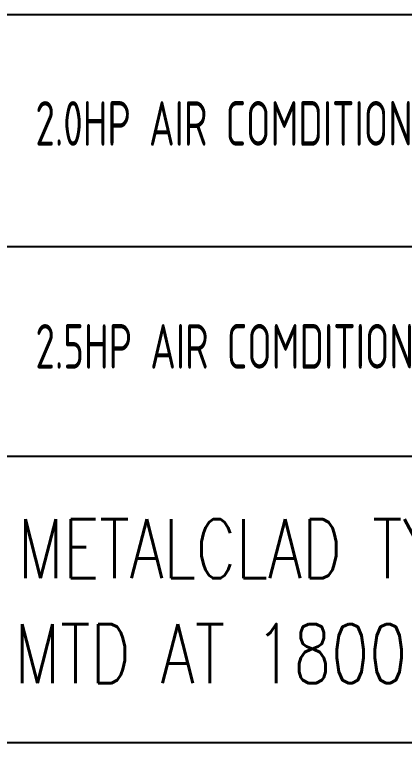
# Model space of a CAD drawing. Header units: inches. Extents: x 14 to 94880, y -4 to 65361.
# Drawn here: x 50778 to 52100, y 20776 to 23245 of the extents above; entities that cross this region are included whole.
import ezdxf

# ---------------------------------------------------------------- set-up
doc = ezdxf.new("R2010")
doc.units = ezdxf.units.IN
doc.header["$MEASUREMENT"] = 0
doc.layers.add('ELECT', color=6, linetype='Continuous')
doc.layers.add('LAMPU', color=7, linetype='Continuous')
doc.styles.add('DIM', font='dim', dxfattribs={"width": 0.75})
doc.styles.add('ROMANS', font='romans.shx', dxfattribs={"width": 0.5, "height": 400})

msp = doc.modelspace()

# ---------------------------------------------------------------- linework, layer by layer
at = {"layer": 'LAMPU', "color": 1, "linetype": 'Continuous'}
for p, q in [((49478, 23245.1), (59556.5, 23245.1)), ((49478, 22458.2), (59556.5, 22458.2)), ((49466.2, 21747.4), (59546.7, 21747.4)), ((49466.2, 20775.6), (59546.7, 20775.6))]:
    msp.add_line(p, q, dxfattribs=at)

# ---------------------------------------------------------------- texts
at = {"layer": 'ELECT', "color": 7, "style": 'ROMANS', "width": 0.75}
for s, p in [('METALCLAD TYPE DISTRIBUTION BOARD', (50788.8, 21332.8)), ('MTD AT 1800MM HIGH FROM FFL TO UNDERSIDE OF BOARD', (50778.5, 20976.9))]:
    msp.add_text(s, height=200, dxfattribs=at).set_placement(p)
at = {"layer": 'LAMPU', "color": 7, "linetype": 'Continuous', "style": 'DIM', "width": 0.75}
for s, p in [('2.0HP AIR COMDITION , RATED INPUT CAPACITY 2186W ', (50848.6, 22800.2)), ('2.5HP AIR COMDITION , RATED INPUT CAPACITY 2186W ', (50848.6, 22043.8))]:
    msp.add_text(s, height=151.217, dxfattribs=at).set_placement(p)

doc.saveas('drawing.dxf')
